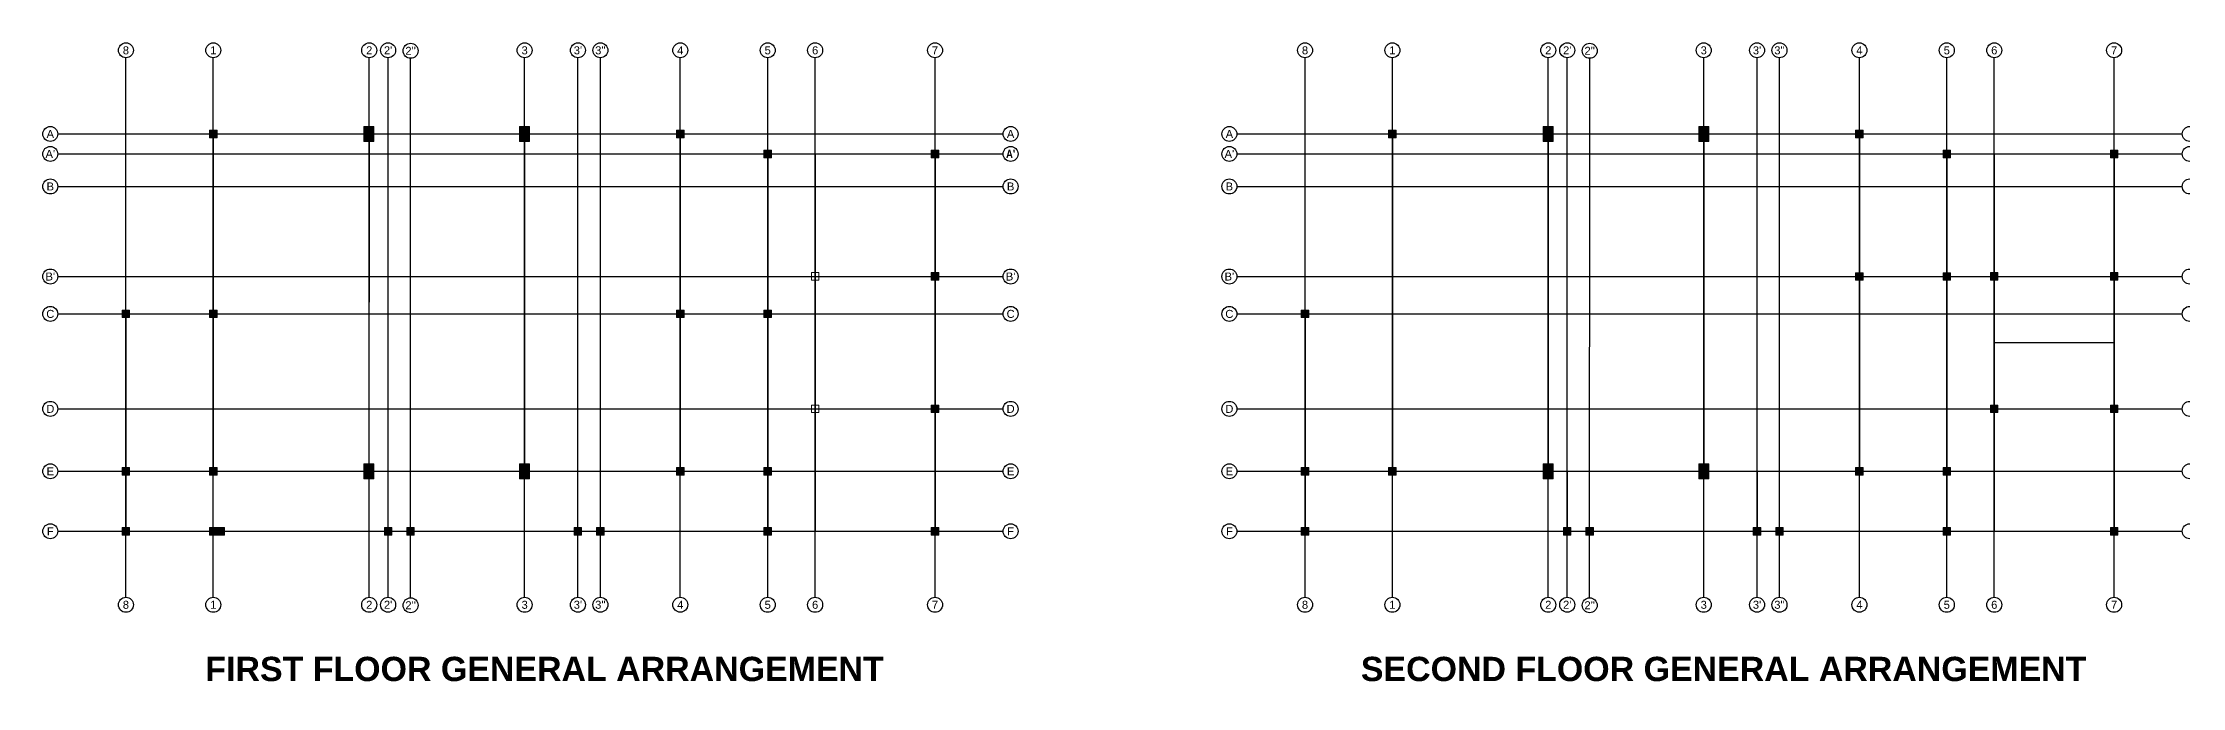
# Model space of a CAD drawing. Header units: millimetres. Extents: x 1083 to 106014, y 36678 to 56018.
# Drawn here: x 1083 to 65336, y 36678 to 56018 of the extents above; entities that cross this region are included whole.
import ezdxf
from ezdxf.enums import TextEntityAlignment as Align

# ---------------------------------------------------------------- set-up
doc = ezdxf.new("R2010")
doc.units = ezdxf.units.MM
for name, color, linetype, lineweight in [('COLUMN 1-2', 2, 'Continuous', 9), ('COLUMN G-1', 2, 'Continuous', 9), ('G-ANNO-TEXT', 231, 'Continuous', 9)]:
    doc.layers.add(name, color=color, linetype=linetype, lineweight=lineweight)
doc.layers.add('F.F BEAMS', color=7, linetype='Continuous')
doc.layers.add('S.F BEAMS', color=7, linetype='Continuous')
doc.layers.add('GRID NAME', color=254, linetype='Continuous', true_color=0xe8d4bb)
doc.layers.add('GRIDLINES', color=254, linetype='Continuous', true_color=0xe8d4bb)
doc.styles.add('Arial_1', font='arial.ttf', dxfattribs={"height": 675})
doc.styles.add('Arial_B', font='arialbd.ttf', dxfattribs={"height": 154.761905})
doc.styles.add('Axis Label(Dir 1)', font='ARIALNB.TTF', dxfattribs={"height": 250})

msp = doc.modelspace()

# ---------------------------------------------------------------- hatches: boundary and pattern name
at = {"layer": 'COLUMN 1-2', "transparency": 33554687}
for points in [[(41503, 53170), (41728, 53170), (41728, 53395), (41503, 53395)], [(46141, 53057), (46441, 53057), (46441, 53507), (46141, 53507)], [(50816, 53057), (51116, 53057), (51116, 53507), (50816, 53507)], [(55528, 53170), (55753, 53170), (55753, 53395), (55528, 53395)], [(58153, 52570), (58378, 52570), (58378, 52795), (58153, 52795)], [(63178, 52570), (63403, 52570), (63403, 52795), (63178, 52795)], [(55528, 48891), (55753, 48891), (55753, 49116), (55528, 49116)], [(58153, 48891), (58378, 48891), (58378, 49116), (58153, 49116)], [(59578, 48895), (59803, 48895), (59803, 49120), (59578, 49120)], [(63178, 48895), (63403, 48895), (63403, 49120), (63178, 49120)], [(38878, 47770), (39103, 47770), (39103, 47995), (38878, 47995)], [(59578, 44920), (59803, 44920), (59803, 45145), (59578, 45145)], [(63178, 44920), (63403, 44920), (63403, 45145), (63178, 45145)], [(38878, 43045), (39103, 43045), (39103, 43270), (38878, 43270)], [(41503, 43045), (41728, 43045), (41728, 43270), (41503, 43270)], [(46141, 42932), (46441, 42932), (46441, 43382), (46141, 43382)], [(50816, 42932), (51116, 42932), (51116, 43382), (50816, 43382)], [(55528, 43045), (55753, 43045), (55753, 43270), (55528, 43270)], [(58153, 43045), (58378, 43045), (58378, 43270), (58153, 43270)], [(38878, 41245), (39103, 41245), (39103, 41470), (38878, 41470)], [(46753, 41245), (46978, 41245), (46978, 41470), (46753, 41470)], [(47428, 41245), (47653, 41245), (47653, 41470), (47428, 41470)], [(52453, 41245), (52678, 41245), (52678, 41470), (52453, 41470)], [(53128, 41245), (53353, 41245), (53353, 41470), (53128, 41470)], [(58153, 41245), (58378, 41245), (58378, 41470), (58153, 41470)], [(63178, 41245), (63403, 41245), (63403, 41470), (63178, 41470)]]:
    msp.add_hatch(color=3, dxfattribs=at).paths.add_polyline_path(points)
at = {"layer": 'COLUMN G-1', "transparency": 33554687}
for points in [[(6091, 53170), (6316, 53170), (6316, 53395), (6091, 53395)], [(10729, 53057), (11029, 53057), (11029, 53507), (10729, 53507)], [(15404, 53057), (15704, 53057), (15704, 53507), (15404, 53507)], [(20116, 53170), (20341, 53170), (20341, 53395), (20116, 53395)], [(22741, 52570), (22966, 52570), (22966, 52795), (22741, 52795)], [(27766, 52570), (27991, 52570), (27991, 52795), (27766, 52795)], [(27766, 48895), (27991, 48895), (27991, 49120), (27766, 49120)], [(3466, 47770), (3691, 47770), (3691, 47995), (3466, 47995)], [(6091, 47770), (6316, 47770), (6316, 47995), (6091, 47995)], [(20116, 47770), (20341, 47770), (20341, 47995), (20116, 47995)], [(22741, 47770), (22966, 47770), (22966, 47995), (22741, 47995)], [(27766, 44920), (27991, 44920), (27991, 45145), (27766, 45145)], [(3466, 43045), (3691, 43045), (3691, 43270), (3466, 43270)], [(6091, 43045), (6316, 43045), (6316, 43270), (6091, 43270)], [(10729, 42932), (11029, 42932), (11029, 43382), (10729, 43382)], [(15404, 42932), (15704, 42932), (15704, 43382), (15404, 43382)], [(20116, 43045), (20341, 43045), (20341, 43270), (20116, 43270)], [(22741, 43045), (22966, 43045), (22966, 43270), (22741, 43270)], [(3466, 41245), (3691, 41245), (3691, 41470), (3466, 41470)], [(6091, 41245), (6541, 41245), (6541, 41470), (6091, 41470)], [(11341, 41245), (11566, 41245), (11566, 41470), (11341, 41470)], [(12016, 41245), (12241, 41245), (12241, 41470), (12016, 41470)], [(17041, 41245), (17266, 41245), (17266, 41470), (17041, 41470)], [(17716, 41245), (17941, 41245), (17941, 41470), (17716, 41470)], [(22741, 41245), (22966, 41245), (22966, 41470), (22741, 41470)], [(27766, 41245), (27991, 41245), (27991, 41470), (27766, 41470)]]:
    msp.add_hatch(color=3, dxfattribs=at).paths.add_polyline_path(points)

# ---------------------------------------------------------------- linework, layer by layer
at = {"layer": 'COLUMN 1-2', "color": 3, "transparency": 33554687}
for points in [[(41503, 53170), (41728, 53170), (41728, 53395), (41503, 53395)], [(46141, 53057), (46441, 53057), (46441, 53507), (46141, 53507)], [(50816, 53057), (51116, 53057), (51116, 53507), (50816, 53507)], [(55528, 53170), (55753, 53170), (55753, 53395), (55528, 53395)], [(58153, 52570), (58378, 52570), (58378, 52795), (58153, 52795)], [(63178, 52570), (63403, 52570), (63403, 52795), (63178, 52795)], [(55528, 48891), (55753, 48891), (55753, 49116), (55528, 49116)], [(58153, 48891), (58378, 48891), (58378, 49116), (58153, 49116)], [(59578, 48895), (59803, 48895), (59803, 49120), (59578, 49120)], [(63178, 48895), (63403, 48895), (63403, 49120), (63178, 49120)], [(38878, 47770), (39103, 47770), (39103, 47995), (38878, 47995)], [(59578, 44920), (59803, 44920), (59803, 45145), (59578, 45145)], [(63178, 44920), (63403, 44920), (63403, 45145), (63178, 45145)], [(38878, 43045), (39103, 43045), (39103, 43270), (38878, 43270)], [(41503, 43045), (41728, 43045), (41728, 43270), (41503, 43270)], [(46141, 42932), (46441, 42932), (46441, 43382), (46141, 43382)], [(50816, 42932), (51116, 42932), (51116, 43382), (50816, 43382)], [(55528, 43045), (55753, 43045), (55753, 43270), (55528, 43270)], [(58153, 43045), (58378, 43045), (58378, 43270), (58153, 43270)], [(38878, 41245), (39103, 41245), (39103, 41470), (38878, 41470)], [(46753, 41245), (46978, 41245), (46978, 41470), (46753, 41470)], [(47428, 41245), (47653, 41245), (47653, 41470), (47428, 41470)], [(52453, 41245), (52678, 41245), (52678, 41470), (52453, 41470)], [(53128, 41245), (53353, 41245), (53353, 41470), (53128, 41470)], [(58153, 41245), (58378, 41245), (58378, 41470), (58153, 41470)], [(63178, 41245), (63403, 41245), (63403, 41470), (63178, 41470)]]:
    msp.add_lwpolyline(points, close=True, dxfattribs=at)
at = {"layer": 'COLUMN G-1', "color": 3, "transparency": 33554687}
for points in [[(6091, 53170), (6316, 53170), (6316, 53395), (6091, 53395)], [(10729, 53057), (11029, 53057), (11029, 53507), (10729, 53507)], [(15404, 53057), (15704, 53057), (15704, 53507), (15404, 53507)], [(20116, 53170), (20341, 53170), (20341, 53395), (20116, 53395)], [(22741, 52570), (22966, 52570), (22966, 52795), (22741, 52795)], [(27766, 52570), (27991, 52570), (27991, 52795), (27766, 52795)], [(24166, 48895), (24391, 48895), (24391, 49120), (24166, 49120)], [(27766, 48895), (27991, 48895), (27991, 49120), (27766, 49120)], [(3466, 47770), (3691, 47770), (3691, 47995), (3466, 47995)], [(6091, 47770), (6316, 47770), (6316, 47995), (6091, 47995)], [(20116, 47770), (20341, 47770), (20341, 47995), (20116, 47995)], [(22741, 47770), (22966, 47770), (22966, 47995), (22741, 47995)], [(24166, 44920), (24391, 44920), (24391, 45145), (24166, 45145)], [(27766, 44920), (27991, 44920), (27991, 45145), (27766, 45145)], [(3466, 43045), (3691, 43045), (3691, 43270), (3466, 43270)], [(6091, 43045), (6316, 43045), (6316, 43270), (6091, 43270)], [(10729, 42932), (11029, 42932), (11029, 43382), (10729, 43382)], [(15404, 42932), (15704, 42932), (15704, 43382), (15404, 43382)], [(20116, 43045), (20341, 43045), (20341, 43270), (20116, 43270)], [(22741, 43045), (22966, 43045), (22966, 43270), (22741, 43270)], [(3466, 41245), (3691, 41245), (3691, 41470), (3466, 41470)], [(6091, 41245), (6541, 41245), (6541, 41470), (6091, 41470)], [(11341, 41245), (11566, 41245), (11566, 41470), (11341, 41470)], [(12016, 41245), (12241, 41245), (12241, 41470), (12016, 41470)], [(17041, 41245), (17266, 41245), (17266, 41470), (17041, 41470)], [(17716, 41245), (17941, 41245), (17941, 41470), (17716, 41470)], [(22741, 41245), (22966, 41245), (22966, 41470), (22741, 41470)], [(27766, 41245), (27991, 41245), (27991, 41470), (27766, 41470)]]:
    msp.add_lwpolyline(points, close=True, dxfattribs=at)
at = {"layer": 'F.F BEAMS'}
for points in [[(6204, 53282), (20229, 53282), (20229, 43157)], [(6204, 53282), (6204, 43157)], [(10885, 53282), (10879, 43157)], [(15554, 53282), (15554, 43157)], [(22854, 52683), (22854, 41357)], [(22854, 52683), (27879, 52683)], [(24279, 52683), (24279, 41357)], [(27879, 52683), (27879, 41357)], [(20229, 51707), (22854, 51707)], [(24279, 49004), (27879, 49004)], [(3579, 47882), (3579, 41357)], [(3579, 47882), (6204, 47882)], [(20229, 47882), (22854, 47882)], [(24279, 45032), (27879, 45032)], [(3579, 43157), (22853, 43157)], [(3579, 41357), (27879, 41357)]]:
    msp.add_lwpolyline(points, dxfattribs=at)
at = {"layer": 'GRID NAME'}
for centre in [(3579, 55793), (6204, 55793), (10886, 55793), (11454, 55793), (12129, 55778), (15554, 55793), (17154, 55793), (17829, 55793), (20229, 55793), (22854, 55793), (24279, 55793), (27879, 55793), (38991, 55793), (41616, 55793), (46297, 55793), (46866, 55793), (47541, 55778), (50966, 55793), (52566, 55793), (53241, 55793), (55641, 55793), (58266, 55793), (59691, 55793), (63291, 55793), (1308, 53282), (30149, 53282), (36719, 53282), (65561, 53282), (1308, 52683), (30149, 52683), (36719, 52683), (65561, 52683), (1308, 51707), (30149, 51707), (36719, 51707), (65561, 51707), (1308, 49004), (30149, 49004), (36719, 49004), (65561, 49004), (1308, 47882), (30149, 47882), (36719, 47882), (65561, 47882), (1308, 45032), (30149, 45032), (36719, 45032), (65561, 45032), (1308, 43157), (30149, 43157), (36719, 43157), (65561, 43157), (1308, 41357), (30149, 41357), (36719, 41357), (65561, 41357), (3579, 39151), (6204, 39151), (10886, 39151), (11454, 39152), (12129, 39137), (15554, 39151), (17154, 39152), (17829, 39152), (20229, 39152), (22854, 39151), (24279, 39151), (27879, 39151), (38991, 39151), (41616, 39151), (46297, 39151), (46866, 39152), (47541, 39137), (50966, 39151), (52566, 39152), (53241, 39152), (55641, 39152), (58266, 39151), (59691, 39151), (63291, 39151)]:
    msp.add_circle(centre, 225, dxfattribs=at)
at = {"layer": 'GRIDLINES', "color": 251, "ltscale": 500, "true_color": 0x636466, "transparency": 33554687}
for points in [[(3579, 39376), (3579, 55568)], [(6204, 39376), (6204, 55568)], [(10881, 39381), (10886, 55568), (10886, 55568), (10886, 55568)], [(11456, 39381), (11454, 55568), (11454, 55568), (11454, 55568)], [(12128, 39362), (12129, 54419), (12129, 55568), (12129, 55568)], [(15554, 39376), (15554, 55568)], [(17154, 39376), (17154, 55568)], [(17829, 39376), (17829, 55568)], [(20229, 39376), (20229, 55568)], [(22854, 39376), (22854, 55568)], [(24279, 39376), (24279, 55568)], [(27879, 39376), (27879, 55568)], [(38991, 39376), (38991, 55568)], [(41616, 39376), (41616, 55568)], [(46293, 39381), (46297, 55568), (46297, 55568), (46297, 55568)], [(46868, 39381), (46866, 55568), (46866, 55568), (46866, 55568)], [(47540, 39362), (47541, 54419), (47541, 55568), (47541, 55568)], [(50966, 39376), (50966, 55568)], [(52566, 39376), (52566, 55568)], [(53241, 39376), (53241, 55568)], [(55641, 39376), (55641, 55568)], [(58266, 39376), (58266, 55568)], [(59691, 39376), (59691, 55568)], [(63291, 39376), (63291, 55568)], [(1533, 53282), (29924, 53282)], [(36944, 53282), (65336, 53282)], [(1533, 52683), (29924, 52683)], [(36944, 52683), (65336, 52683)], [(1533, 51707), (29924, 51707)], [(36944, 51707), (65336, 51707)], [(1533, 49004), (29924, 49004)], [(36944, 49004), (65336, 49004)], [(1533, 47882), (29924, 47882)], [(36944, 47882), (65336, 47882)], [(1533, 45032), (29924, 45032)], [(36944, 45032), (65336, 45032)], [(1533, 43157), (29924, 43157)], [(36944, 43157), (65336, 43157)], [(1533, 41357), (29924, 41357)], [(36944, 41357), (65336, 41357)]]:
    msp.add_lwpolyline(points, dxfattribs=at)
at = {"layer": 'S.F BEAMS'}
for p, q in [((46867, 43157), (46867, 41357)), ((52566, 43157), (52566, 41357))]:
    msp.add_line(p, q, dxfattribs=at)
for points in [[(41616, 53282), (55641, 53282), (55641, 43157)], [(41616, 53282), (41616, 43157)], [(46297, 53282), (46291, 43157)], [(50966, 53282), (50966, 43157)], [(58266, 52683), (58266, 41357)], [(58266, 52683), (63291, 52683)], [(59691, 52683), (59691, 41357)], [(63291, 52683), (63291, 41357)], [(55641, 51707), (58266, 51707)], [(55641, 49004), (58266, 49004)], [(38991, 47882), (38991, 41357)], [(38991, 47882), (41616, 47882)], [(59691, 47020), (63291, 47020)], [(55641, 45032), (58266, 45032)], [(38991, 43157), (58265, 43157)], [(38991, 41357), (63291, 41357)]]:
    msp.add_lwpolyline(points, dxfattribs=at)

# ---------------------------------------------------------------- texts
at = {"layer": 'G-ANNO-TEXT', "color": 1, "char_height": 729.35, "width": 21789, "attachment_point": 2, "style": 'Arial_B', "bg_fill": 3, "box_fill_scale": 1.25, "bg_fill_color": 9, "bg_fill_true_color": 13158600, "bg_fill_transparency": 0}
for s, insert in [('FIRST FLOOR GENERAL ARRANGEMENT', (16152, 37590)), ('SECOND FLOOR GENERAL ARRANGEMENT', (51564, 37590))]:
    msp.add_mtext(s, dxfattribs=dict(at, insert=insert))
at = {"layer": 'GRID NAME'}
for s, height, style, p in [('8', 240, 'Arial_1', (3579, 55793)), ('1', 240, 'Arial_1', (6204, 55793)), ('2', 240, 'Arial_1', (10886, 55793)), ("2'", 240.3, 'Arial_1', (11454, 55793)), ("2''", 240.3, 'Arial_1', (12129, 55778)), ('3', 240, 'Arial_1', (15554, 55793)), ("3'", 240.3, 'Arial_1', (17154, 55793)), ("3''", 240.3, 'Arial_1', (17829, 55793)), ('4', 240, 'Arial_1', (20229, 55793)), ('5', 240, 'Arial_1', (22854, 55793)), ('6', 240, 'Arial_1', (24279, 55793)), ('7', 240, 'Arial_1', (27879, 55793)), ('8', 240, 'Arial_1', (38991, 55793)), ('1', 240, 'Arial_1', (41616, 55793)), ('2', 240, 'Arial_1', (46297, 55793)), ("2'", 240.3, 'Arial_1', (46866, 55793)), ("2''", 240.3, 'Arial_1', (47541, 55778)), ('3', 240, 'Arial_1', (50966, 55793)), ("3'", 240.3, 'Arial_1', (52566, 55793)), ("3''", 240.3, 'Arial_1', (53241, 55793)), ('4', 240, 'Arial_1', (55641, 55793)), ('5', 240, 'Arial_1', (58266, 55793)), ('6', 240, 'Arial_1', (59691, 55793)), ('7', 240, 'Arial_1', (63291, 55793)), ('A', 240, 'Arial_1', (1308, 53282)), ('A', 240, 'Arial_1', (30149, 53282)), ('A', 240, 'Arial_1', (36719, 53282)), ("A'", 240.3, 'Arial_1', (1308, 52683)), ("A'", 250, 'Axis Label(Dir 1)', (30149, 52683)), ("A'", 240.3, 'Arial_1', (36719, 52683)), ('B', 240, 'Arial_1', (1308, 51707)), ('B', 240, 'Arial_1', (30149, 51707)), ('B', 240, 'Arial_1', (36719, 51707)), ("B'", 240.3, 'Arial_1', (1308, 49004)), ("B'", 240.3, 'Arial_1', (30149, 49004)), ("B'", 240.3, 'Arial_1', (36719, 49004)), ('C', 240, 'Arial_1', (1308, 47882)), ('C', 240, 'Arial_1', (30149, 47882)), ('C', 240, 'Arial_1', (36719, 47882)), ('D', 240, 'Arial_1', (1308, 45032)), ('D', 240, 'Arial_1', (30149, 45032)), ('D', 240, 'Arial_1', (36719, 45032)), ('E', 240, 'Arial_1', (1308, 43157)), ('E', 240, 'Arial_1', (30149, 43157)), ('E', 240, 'Arial_1', (36719, 43157)), ('F', 240, 'Arial_1', (1308, 41357)), ('F', 240, 'Arial_1', (30149, 41357)), ('F', 240, 'Arial_1', (36719, 41357)), ('8', 240, 'Arial_1', (3579, 39151)), ('1', 240, 'Arial_1', (6204, 39151)), ('2', 240, 'Arial_1', (10886, 39151)), ("2'", 240.3, 'Arial_1', (11454, 39152)), ("2''", 240.3, 'Arial_1', (12129, 39137)), ('3', 240, 'Arial_1', (15554, 39151)), ("3'", 240.3, 'Arial_1', (17154, 39152)), ("3''", 240.3, 'Arial_1', (17829, 39152)), ('4', 240, 'Arial_1', (20229, 39152)), ('5', 240, 'Arial_1', (22854, 39151)), ('6', 240, 'Arial_1', (24279, 39151)), ('7', 240, 'Arial_1', (27879, 39151)), ('8', 240, 'Arial_1', (38991, 39151)), ('1', 240, 'Arial_1', (41616, 39151)), ('2', 240, 'Arial_1', (46297, 39151)), ("2'", 240.3, 'Arial_1', (46866, 39152)), ("2''", 240.3, 'Arial_1', (47541, 39137)), ('3', 240, 'Arial_1', (50966, 39151)), ("3'", 240.3, 'Arial_1', (52566, 39152)), ("3''", 240.3, 'Arial_1', (53241, 39152)), ('4', 240, 'Arial_1', (55641, 39152)), ('5', 240, 'Arial_1', (58266, 39151)), ('6', 240, 'Arial_1', (59691, 39151)), ('7', 240, 'Arial_1', (63291, 39151))]:
    msp.add_text(s, height=height, dxfattribs=dict(at, style=style)).set_placement(p, align=Align.MIDDLE_CENTER)

doc.saveas('drawing.dxf')
